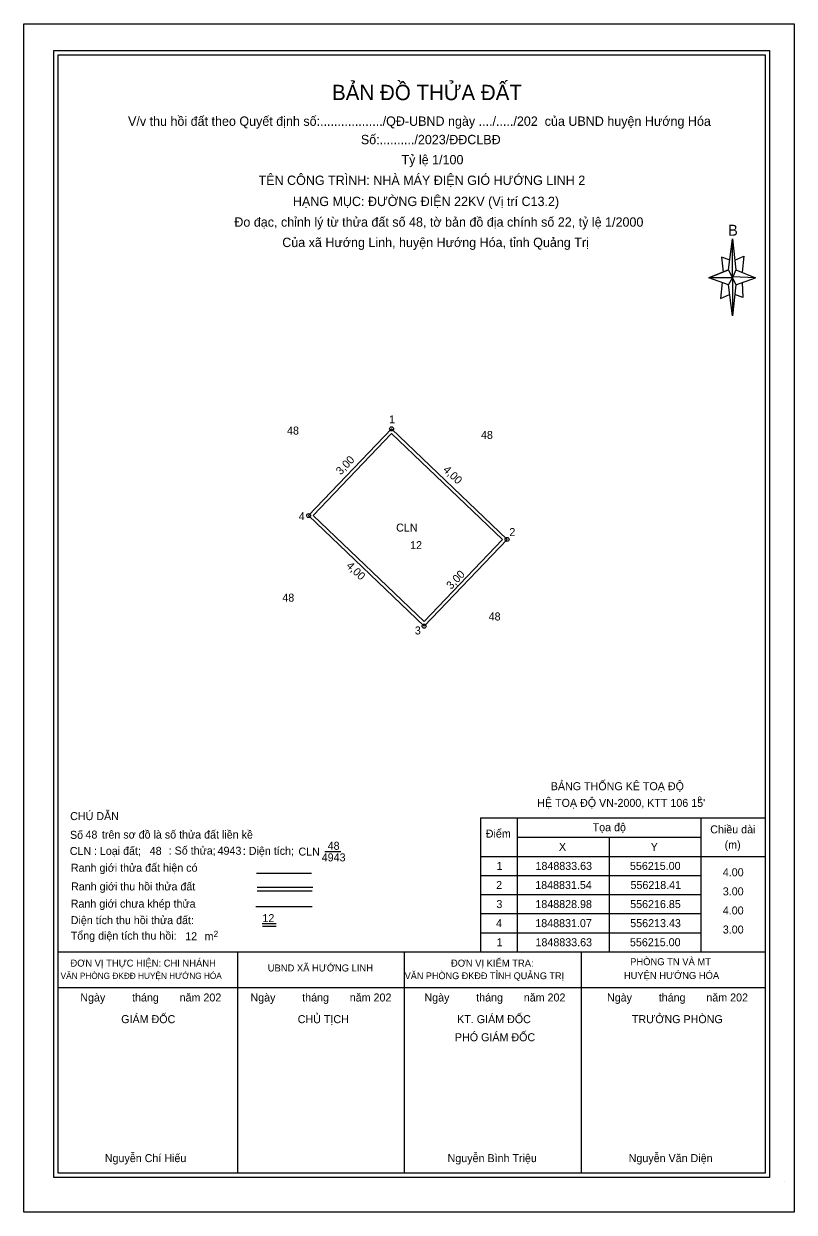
# Model space of a CAD drawing. Extents: x 554477 to 556972, y 1848154 to 1850269.
# Drawn here: x 556206.12 to 556225.38, y 1848814.37 to 1848844.09 of the extents above; entities that cross this region are included whole.
import ezdxf

# ---------------------------------------------------------------- set-up
doc = ezdxf.new("R2010")
doc.units = 0
for name, color, linetype in [('Level 10', 7, 'Continuous'), ('Level 13', 7, 'Continuous'), ('Level 16', 7, 'Continuous'), ('Level 18', 7, 'Continuous'), ('Level 2', 7, 'Continuous'), ('Level 21', 7, 'Continuous'), ('Level 27', 7, 'Continuous'), ('Level 5', 7, 'Continuous'), ('Level 6', 7, 'Continuous'), ('Level 67', 7, 'Continuous'), ('Level 68', 7, 'Continuous'), ('Level 73', 7, 'Continuous')]:
    doc.layers.add(name, color=color, linetype=linetype)

msp = doc.modelspace()

# ---------------------------------------------------------------- linework, layer by layer
at = {"layer": 'Level 10'}
msp.add_lwpolyline([(556218.201, 1848831.194), (556215.311, 1848833.959), (556213.237, 1848831.792), (556216.126, 1848829.026), (556218.201, 1848831.194)], dxfattribs=at)
at = {"layer": 'Level 13'}
msp.add_lwpolyline([(556213.646, 1848823.39), (556214.043, 1848823.39)], dxfattribs=at)
at = {"layer": 'Level 16'}
msp.add_line((556211.957, 1848822.501), (556213.341, 1848822.501), dxfattribs=at)
for points in [[(556218.088, 1848831.191), (556216.124, 1848829.139), (556213.35, 1848831.795), (556215.314, 1848833.846), (556218.088, 1848831.191)], [(556213.327, 1848822.013), (556211.924, 1848822.013)]]:
    msp.add_lwpolyline(points, dxfattribs=at)
at = {"layer": 'Level 2'}
msp.add_lwpolyline([(556206.12, 1848844.086), (556225.376, 1848844.086), (556225.376, 1848814.374), (556206.12, 1848814.374)], close=True, dxfattribs=at)
at = {"layer": 'Level 21'}
for centre in [(556215.311, 1848833.959), (556213.237, 1848831.792), (556218.201, 1848831.194), (556218.201, 1848831.194), (556216.126, 1848829.026)]:
    msp.add_circle(centre, 0.05, dxfattribs=at)
at = {"layer": 'Level 27'}
for p, q in [((556224.647, 1848824.74), (556224.647, 1848820.885)), ((556224.647, 1848824.74), (556224.647, 1848820.885)), ((556217.535, 1848824.238), (556224.647, 1848824.238)), ((556217.535, 1848824.238), (556217.535, 1848820.885)), ((556218.453, 1848824.238), (556218.453, 1848820.885)), ((556223.041, 1848824.238), (556223.041, 1848820.885)), ((556218.453, 1848823.748), (556223.041, 1848823.748)), ((556220.747, 1848823.748), (556220.747, 1848820.885)), ((556217.535, 1848823.271), (556224.647, 1848823.271)), ((556217.535, 1848822.794), (556223.041, 1848822.794)), ((556217.535, 1848822.317), (556223.041, 1848822.317)), ((556217.535, 1848821.839), (556223.041, 1848821.839)), ((556217.535, 1848821.362), (556223.041, 1848821.362)), ((556217.535, 1848820.885), (556224.647, 1848820.885)), ((556217.535, 1848820.885), (556224.647, 1848820.885))]:
    msp.add_line(p, q, dxfattribs=at)
at = {"layer": 'Level 67'}
for p, q in [((556223.736, 1848837.934), (556223.835, 1848838.709)), ((556223.776, 1848838.173), (556223.557, 1848838.252)), ((556223.557, 1848838.252), (556223.597, 1848837.875)), ((556223.895, 1848838.173), (556224.114, 1848838.272)), ((556224.114, 1848838.272), (556224.074, 1848837.875)), ((556223.736, 1848837.934), (556223.239, 1848837.736)), ((556223.239, 1848837.736), (556223.736, 1848837.934)), ((556223.835, 1848837.736), (556223.736, 1848837.934)), ((556223.736, 1848837.934), (556223.915, 1848837.557)), ((556223.915, 1848837.934), (556224.412, 1848837.736)), ((556223.736, 1848837.557), (556223.239, 1848837.736)), ((556223.835, 1848837.736), (556223.239, 1848837.736)), ((556223.577, 1848837.616), (556223.537, 1848837.219)), ((556224.412, 1848837.736), (556223.835, 1848837.755)), ((556223.835, 1848837.755), (556223.835, 1848837.736)), ((556223.835, 1848837.736), (556223.915, 1848837.557)), ((556223.915, 1848837.557), (556224.412, 1848837.736)), ((556223.915, 1848837.557), (556224.412, 1848837.736)), ((556224.074, 1848837.616), (556224.094, 1848837.239)), ((556223.537, 1848837.219), (556223.756, 1848837.318)), ((556223.915, 1848837.557), (556223.835, 1848836.782)), ((556224.094, 1848837.239), (556223.895, 1848837.318)), ((556211.936, 1848822.848), (556213.311, 1848822.848)), ((556211.957, 1848822.408), (556213.332, 1848822.408)), ((556212.079, 1848821.593), (556212.428, 1848821.593)), ((556212.087, 1848821.522), (556212.429, 1848821.522)), ((556206.983, 1848820.885), (556224.647, 1848820.885)), ((556211.467, 1848815.357), (556211.467, 1848820.885)), ((556215.635, 1848815.357), (556215.635, 1848820.885)), ((556220.063, 1848815.357), (556220.063, 1848820.885)), ((556206.983, 1848819.992), (556224.647, 1848819.992)), ((556225.133, 1848815.142), (556225.133, 1848815.142)), ((556225.133, 1848815.142), (556225.133, 1848815.142)), ((556225.133, 1848815.142), (556225.133, 1848815.142))]:
    msp.add_line(p, q, dxfattribs=at)
for points in [[(556206.874, 1848843.414), (556224.755, 1848843.414), (556224.755, 1848815.242), (556206.874, 1848815.242)], [(556206.983, 1848843.306), (556224.647, 1848843.306), (556224.647, 1848815.35), (556206.983, 1848815.35)], [(556223.835, 1848838.709), (556223.915, 1848837.934), (556223.835, 1848837.736)], [(556223.835, 1848837.736), (556223.835, 1848836.782), (556223.736, 1848837.557)]]:
    msp.add_lwpolyline(points, close=True, dxfattribs=at)

# ---------------------------------------------------------------- texts
at = {"layer": 'Level 13'}
for s, p in [('48', (556213.715, 1848823.435)), ('CLN', (556212.985, 1848823.29)), ('4943', (556213.567, 1848823.145))]:
    msp.add_text(s, height=0.2, dxfattribs=at).set_placement(p)
at = {"layer": 'Level 18'}
msp.add_text('CLN', height=0.2, dxfattribs=at).set_placement((556215.427, 1848831.39))
at = {"layer": 'Level 21'}
for s, p in [('1', (556215.251, 1848834.097)), ('4', (556212.993, 1848831.676)), ('2', (556218.256, 1848831.277)), ('3', (556215.894, 1848828.819))]:
    msp.add_text(s, height=0.2, dxfattribs=at).set_placement(p)
at = {"layer": 'Level 27'}
for s, p in [('Điểm', (556217.667, 1848823.74)), ('Tọa độ', (556220.338, 1848823.899)), ('Chiều dài', (556223.277, 1848823.846)), ('X', (556219.495, 1848823.409)), ('Y', (556221.789, 1848823.409)), ('(m)', (556223.637, 1848823.462)), ('1', (556217.938, 1848822.932)), ('1848833.63', (556218.91, 1848822.932)), ('556215.00', (556221.271, 1848822.932)), ('4.00', (556223.591, 1848822.773)), ('2', (556217.926, 1848822.455)), ('1848831.54', (556218.903, 1848822.455)), ('556218.41', (556221.284, 1848822.455)), ('3.00', (556223.591, 1848822.296)), ('3', (556217.932, 1848821.978)), ('1848828.98', (556218.907, 1848821.978)), ('556216.85', (556221.276, 1848821.978)), ('4.00', (556223.591, 1848821.819)), ('4', (556217.925, 1848821.501)), ('1848831.07', (556218.905, 1848821.501)), ('556213.43', (556221.278, 1848821.501)), ('3.00', (556223.591, 1848821.342)), ('1', (556217.938, 1848821.024)), ('1848833.63', (556218.91, 1848821.024)), ('556215.00', (556221.271, 1848821.024))]:
    msp.add_text(s, height=0.2, dxfattribs=at).set_placement(p)
at = {"layer": 'Level 5'}
for s, rotation, p in [('3,00', 46.2525, (556214.043, 1848832.794)), ('4,00', 316.2524, (556216.586, 1848832.918)), ('4,00', 316.2544, (556214.165, 1848830.518)), ('3,00', 46.2532, (556216.802, 1848829.931))]:
    msp.add_text(s, height=0.2, rotation=rotation, dxfattribs=at).set_placement(p)
msp.add_text('12', height=0.2, dxfattribs=at).set_placement((556215.776, 1848830.951))
at = {"layer": 'Level 6'}
msp.add_text('12', height=0.2, dxfattribs=at).set_placement((556215.776, 1848830.951))
at = {"layer": 'Level 67'}
for s, height, p in [('BẢN ĐỒ THỬA ĐẤT', 0.38401, (556213.824, 1848842.176)), ('V/v thu hồi đất theo Quyết định số:................../QĐ-UBND ngày ..../...../202  của UBND huyện Hướng Hóa', 0.233918, (556208.726, 1848841.534)), ('Số:........../2023/ĐĐCLBĐ', 0.23392, (556214.545, 1848841.074)), ('Tỷ lệ 1/100', 0.23392, (556215.561, 1848840.571)), ('TÊN CÔNG TRÌNH: NHÀ MÁY ĐIỆN GIÓ HƯỚNG LINH 2', 0.23392, (556211.988, 1848840.056)), ('HẠNG MỤC: ĐƯỜNG ĐIỆN 22KV (Vị trí C13.2)', 0.23392, (556212.846, 1848839.528)), ('Đo đạc, chỉnh lý từ thửa đất số 48, tờ bản đồ địa chính số 22, tỷ lệ 1/2000', 0.23392, (556211.383, 1848839.012)), ('B', 0.274, (556223.722, 1848838.787)), ('Của xã Hướng Linh, huyện Hướng Hóa, tỉnh Quảng Trị', 0.23392, (556212.58, 1848838.503)), ('BẢNG THỐNG KÊ TOẠ ĐỘ', 0.2, (556219.291, 1848824.925)), ("HỆ TOẠ ĐỘ VN-2000, KTT 106 15'", 0.2, (556218.953, 1848824.508)), ('o', 0.139, (556222.96, 1848824.66)), ('CHÚ DẪN', 0.2, (556207.28, 1848824.177)), ('Ranh giới thửa đất hiện có', 0.2, (556207.298, 1848822.887)), ('Ranh giới thu hồi thửa đất', 0.2, (556207.302, 1848822.419)), ('Ranh giới chưa khép thửa', 0.2, (556207.294, 1848821.989)), ('Diện tích thu hồi thửa đất:', 0.2, (556207.294, 1848821.576)), ('Tổng diện tích thu hồi:', 0.2, (556207.294, 1848821.188)), ('ĐƠN VỊ THỰC HIỆN: CHI NHÁNH', 0.17544, (556207.287, 1848820.514)), ('ĐƠN VỊ KIỂM TRA:', 0.17544, (556216.797, 1848820.514)), ('PHÒNG TN VÀ MT', 0.17544, (556221.275, 1848820.55)), ('VĂN PHÒNG ĐKĐĐ HUYỆN HƯỚNG HÓA', 0.15409, (556207.041, 1848820.208)), ('UBND XÃ HƯỚNG LINH', 0.17544, (556212.217, 1848820.393)), ('VĂN PHÒNG ĐKĐĐ TỈNH QUẢNG TRỊ', 0.16963, (556215.641, 1848820.201)), ('HUYỆN HƯỚNG HÓA', 0.17544, (556221.118, 1848820.206)), ('Ngày         tháng       năm 202', 0.2, (556207.533, 1848819.643)), ('Ngày         tháng       năm 202', 0.2, (556211.785, 1848819.643)), ('Ngày         tháng       năm 202', 0.2, (556216.134, 1848819.643)), ('Ngày         tháng       năm 202', 0.2, (556220.697, 1848819.643)), ('GIÁM ĐỐC', 0.2, (556208.555, 1848819.101)), (' CHỦ TỊCH', 0.2, (556212.893, 1848819.101)), ('KT. GIÁM ĐỐC', 0.2, (556216.951, 1848819.101)), ('TRƯỞNG PHÒNG', 0.2, (556221.319, 1848819.101)), ('PHÓ GIÁM ĐỐC', 0.2, (556216.895, 1848818.649)), ('Nguyễn Chí Hiếu', 0.2, (556208.146, 1848815.627)), ('Nguyễn Bình Triệu', 0.2, (556216.713, 1848815.627)), ('Nguyễn Văn Diện', 0.2, (556221.239, 1848815.627))]:
    msp.add_text(s, height=height, dxfattribs=at).set_placement(p)
at = {"layer": 'Level 68'}
for s, height, p in [('Số ', 0.2, (556207.275, 1848823.709)), ('48', 0.2, (556207.662, 1848823.716)), ('trên sơ đồ là số thửa đất liền kề', 0.2, (556208.073, 1848823.716)), ('CLN', 0.2, (556207.271, 1848823.305)), (': Loại đất;', 0.2, (556207.873, 1848823.308)), ('48', 0.2, (556209.268, 1848823.309)), (': Số thửa; ', 0.2, (556209.742, 1848823.316)), ('4943', 0.2, (556210.964, 1848823.311)), (' : Diện tích;', 0.2, (556211.521, 1848823.309)), ('12', 0.2, (556212.085, 1848821.627)), ('12', 0.2, (556210.155, 1848821.174)), ('m', 0.2, (556210.639, 1848821.174)), ('2', 0.15, (556210.866, 1848821.259))]:
    msp.add_text(s, height=height, dxfattribs=at).set_placement(p)
at = {"layer": 'Level 73'}
for p in [(556212.7, 1848833.816), (556217.547, 1848833.706), (556212.583, 1848829.639), (556217.739, 1848829.168)]:
    msp.add_text('48', height=0.2, dxfattribs=at).set_placement(p)

doc.saveas('drawing.dxf')
